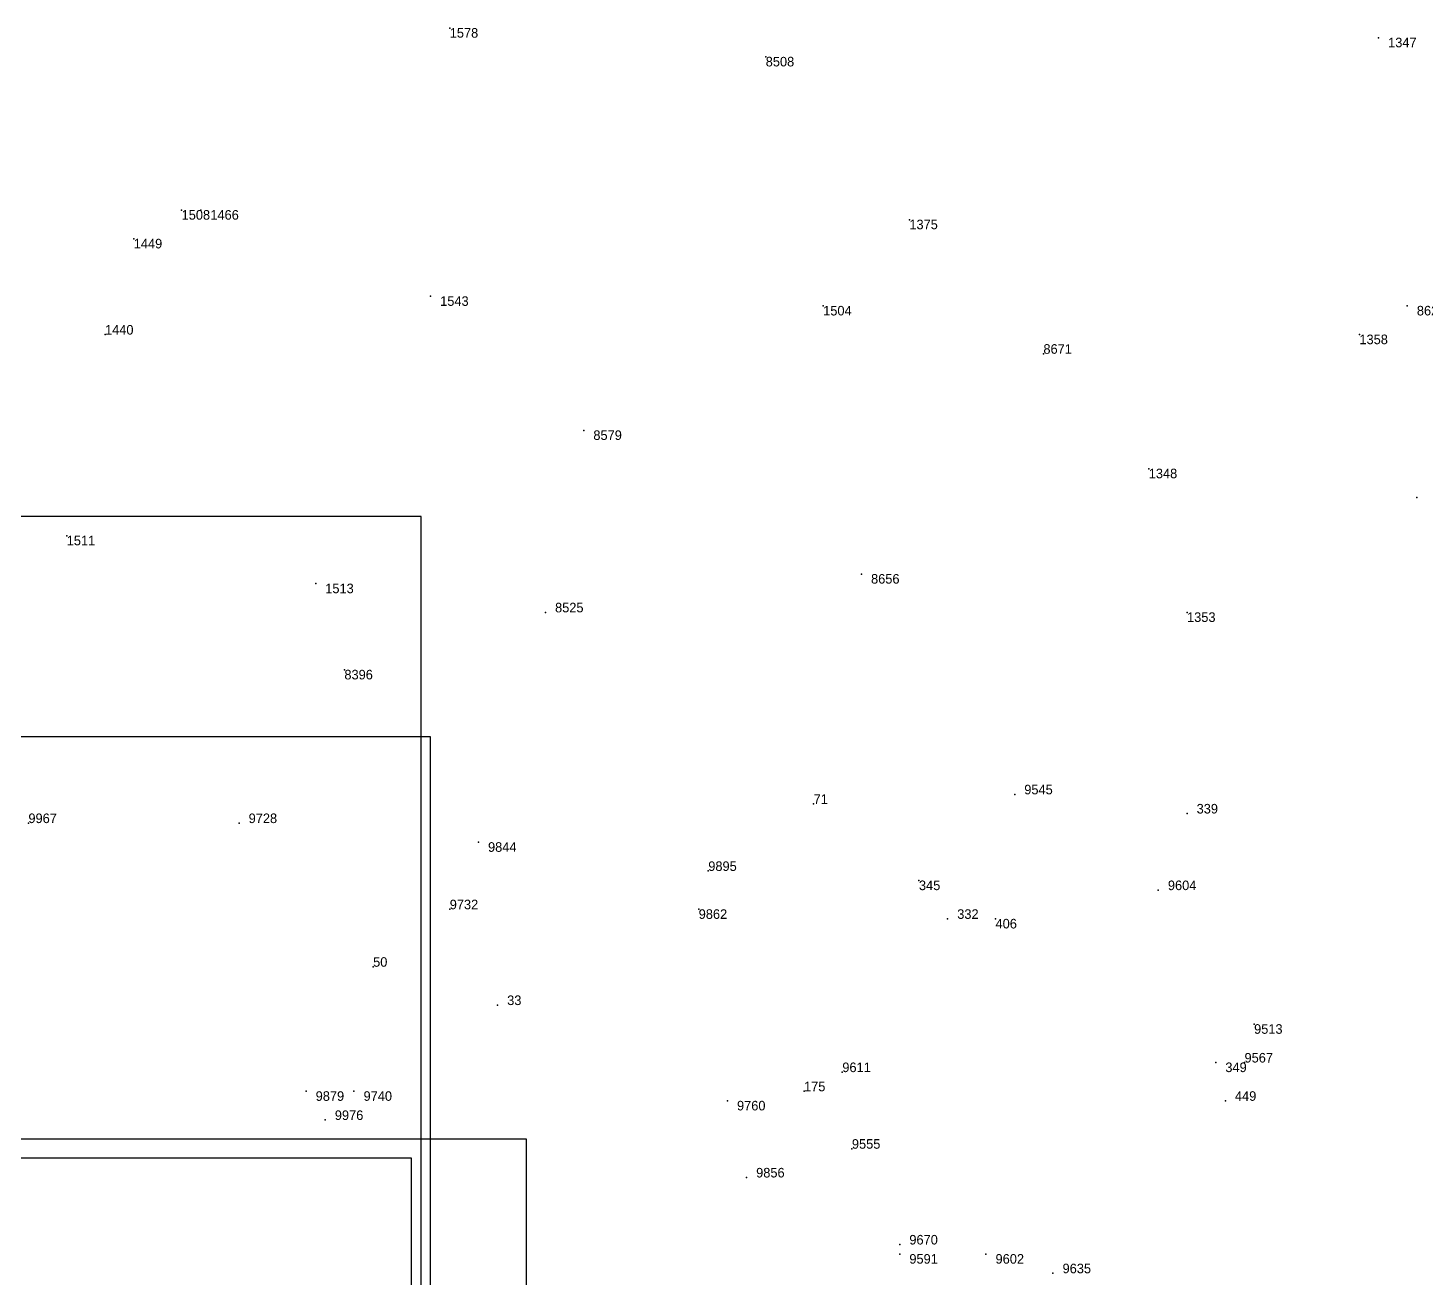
# Model space of a CAD drawing. Extents: x -0.07 to 1.1, y -0.07 to 1.1.
# Drawn here: x 0.169 to 0.315, y 0.1955 to 0.326 of the extents above; entities that cross this region are included whole.
import ezdxf

# ---------------------------------------------------------------- set-up
doc = ezdxf.new("R2010")
doc.units = 0
for name, color, linetype in [('Facilities', 3, 'CONTINUOUS'), ('Min_max_boxes', 1, 'CONTINUOUS'), ('Normals', 1, 'CONTINUOUS'), ('Source_points', 5, 'CONTINUOUS'), ('Text', 3, 'CONTINUOUS')]:
    doc.layers.add(name, color=color, linetype=linetype)

msp = doc.modelspace()

# ---------------------------------------------------------------- linework, layer by layer
at = {"layer": 'Facilities', "color": 3}
for p in [(0.213, 0.326), (0.31, 0.325), (0.246, 0.323, 1), (0.185, 0.307), (0.187, 0.307), (0.261, 0.306), (0.18, 0.304), (0.211, 0.298), (0.252, 0.297), (0.313, 0.297, 1), (0.177, 0.294), (0.308, 0.294), (0.275, 0.292, 1), (0.227, 0.284, 1), (0.286, 0.28), (0.314, 0.277, 1), (0.173, 0.273), (0.256, 0.269, 1), (0.199, 0.268), (0.223, 0.265, 1), (0.29, 0.265), (0.202, 0.259, 1), (0.272, 0.246, 1), (0.251, 0.245), (0.29, 0.244), (0.169, 0.243, 1), (0.191, 0.243, 1), (0.216, 0.241, 1), (0.24, 0.238, 1), (0.262, 0.237), (0.287, 0.236, 1), (0.213, 0.234, 1), (0.239, 0.234, 1), (0.265, 0.233), (0.27, 0.233), (0.205, 0.228), (0.218, 0.224), (0.297, 0.222, 1), (0.293, 0.218), (0.296, 0.218, 1), (0.254, 0.217, 1), (0.198, 0.215, 1), (0.203, 0.215, 1), (0.25, 0.215), (0.242, 0.214, 1), (0.294, 0.214), (0.2, 0.212, 1), (0.255, 0.209, 1), (0.244, 0.206, 1), (0.26, 0.199, 1), (0.26, 0.198, 1), (0.269, 0.198, 1), (0.276, 0.196, 1)]:
    msp.add_point(p, dxfattribs=at)
at = {"layer": 'Min_max_boxes', "color": 1}
for p, q in [((0.21, 0.275, 0.433), (0, 0.275, 0.433)), ((0.21, 0.275, 0.749), (0, 0.275, 0.749)), ((0.21, 0, 0.433), (0.21, 0.275, 0.433)), ((0.21, 0, 0.749), (0.21, 0.275, 0.749)), ((0.21, 0.275, 0.433), (0.21, 0.275, 0.749)), ((0.211, 0.252, 0.42), (0, 0.252, 0.42)), ((0.211, 0.252, 0.503), (0, 0.252, 0.503)), ((0.211, 0, 0.42), (0.211, 0.252, 0.42)), ((0.211, 0, 0.503), (0.211, 0.252, 0.503)), ((0.211, 0.252, 0.42), (0.211, 0.252, 0.503)), ((0.221, 0.21, 0.423), (0, 0.21, 0.423)), ((0.221, 0.21, 0.539), (0, 0.21, 0.539)), ((0.221, 0, 0.423), (0.221, 0.21, 0.423)), ((0.221, 0, 0.539), (0.221, 0.21, 0.539)), ((0.221, 0.21, 0.423), (0.221, 0.21, 0.539)), ((0.209, 0.208, 0.777), (0, 0.208, 0.777)), ((0.209, 0.208, 1), (0, 0.208, 1)), ((0.209, 0, 0.777), (0.209, 0.208, 0.777)), ((0.209, 0, 1), (0.209, 0.208, 1)), ((0.209, 0.208, 0.777), (0.209, 0.208, 1))]:
    msp.add_line(p, q, dxfattribs=at)
at = {"layer": 'Normals', "color": 1}
for p, q in [((0.213, 0.326), (0.213, 0.326, 0.1)), ((0.31, 0.325), (0.31, 0.325, 0.1)), ((0.246, 0.323, 1), (0.246, 0.323, 1.1)), ((0.185, 0.307), (0.185, 0.307, 0.1)), ((0.187, 0.307), (0.187, 0.307, 0.1)), ((0.261, 0.306), (0.261, 0.306, 0.1)), ((0.18, 0.304), (0.18, 0.304, 0.1)), ((0.211, 0.298), (0.211, 0.298, 0.1)), ((0.252, 0.297), (0.252, 0.297, 0.1)), ((0.313, 0.297, 1), (0.313, 0.297, 1.1)), ((0.177, 0.294), (0.177, 0.294, 0.1)), ((0.308, 0.294), (0.308, 0.294, 0.1)), ((0.275, 0.292, 1), (0.275, 0.292, 1.1)), ((0.227, 0.284, 1), (0.227, 0.284, 1.1)), ((0.286, 0.28), (0.286, 0.28, 0.1)), ((0.314, 0.277, 1), (0.314, 0.277, 1.1)), ((0.173, 0.273), (0.173, 0.273, 0.1)), ((0.256, 0.269, 1), (0.256, 0.269, 1.1)), ((0.199, 0.268), (0.199, 0.268, 0.1)), ((0.223, 0.265, 1), (0.223, 0.265, 1.1)), ((0.29, 0.265), (0.29, 0.265, 0.1)), ((0.202, 0.259, 1), (0.202, 0.259, 1.1)), ((0.272, 0.246, 1), (0.272, 0.246, 1.1)), ((0.251, 0.245), (0.251, 0.245, 0.1)), ((0.29, 0.244), (0.29, 0.244, 0.1)), ((0.169, 0.243, 1), (0.169, 0.243, 1.1)), ((0.191, 0.243, 1), (0.191, 0.243, 1.1)), ((0.216, 0.241, 1), (0.216, 0.241, 1.1)), ((0.24, 0.238, 1), (0.24, 0.238, 1.1)), ((0.262, 0.237), (0.262, 0.237, 0.1)), ((0.287, 0.236, 1), (0.287, 0.236, 1.1)), ((0.213, 0.234, 1), (0.213, 0.234, 1.1)), ((0.239, 0.234, 1), (0.239, 0.234, 1.1)), ((0.265, 0.233), (0.265, 0.233, 0.1)), ((0.27, 0.233), (0.27, 0.233, 0.1)), ((0.205, 0.228), (0.205, 0.228, 0.1)), ((0.218, 0.224), (0.218, 0.224, 0.1)), ((0.297, 0.222, 1), (0.297, 0.222, 1.1)), ((0.293, 0.218), (0.293, 0.218, 0.1)), ((0.296, 0.218, 1), (0.296, 0.218, 1.1)), ((0.254, 0.217, 1), (0.254, 0.217, 1.1)), ((0.198, 0.215, 1), (0.198, 0.215, 1.1)), ((0.203, 0.215, 1), (0.203, 0.215, 1.1)), ((0.25, 0.215), (0.25, 0.215, 0.1)), ((0.242, 0.214, 1), (0.242, 0.214, 1.1)), ((0.294, 0.214), (0.294, 0.214, 0.1)), ((0.2, 0.212, 1), (0.2, 0.212, 1.1)), ((0.255, 0.209, 1), (0.255, 0.209, 1.1)), ((0.244, 0.206, 1), (0.244, 0.206, 1.1)), ((0.26, 0.199, 1), (0.26, 0.199, 1.1)), ((0.26, 0.198, 1), (0.26, 0.198, 1.1)), ((0.269, 0.198, 1), (0.269, 0.198, 1.1)), ((0.276, 0.196, 1), (0.276, 0.196, 1.1))]:
    msp.add_line(p, q, dxfattribs=at)
at = {"layer": 'Source_points', "color": 5}
for p in [(0.213, 0.326), (0.31, 0.325), (0.246, 0.323, 1), (0.185, 0.307), (0.187, 0.307), (0.261, 0.306), (0.18, 0.304), (0.211, 0.298), (0.252, 0.297), (0.313, 0.297, 1), (0.177, 0.294), (0.308, 0.294), (0.275, 0.292, 1), (0.227, 0.284, 1), (0.286, 0.28), (0.314, 0.277, 1), (0.173, 0.273), (0.256, 0.269, 1), (0.199, 0.268), (0.223, 0.265, 1), (0.29, 0.265), (0.202, 0.259, 1), (0.272, 0.246, 1), (0.251, 0.245), (0.29, 0.244), (0.169, 0.243, 1), (0.191, 0.243, 1), (0.216, 0.241, 1), (0.24, 0.238, 1), (0.262, 0.237), (0.287, 0.236, 1), (0.213, 0.234, 1), (0.239, 0.234, 1), (0.265, 0.233), (0.27, 0.233), (0.205, 0.228), (0.218, 0.224), (0.297, 0.222, 1), (0.293, 0.218), (0.296, 0.218, 1), (0.254, 0.217, 1), (0.198, 0.215, 1), (0.203, 0.215, 1), (0.25, 0.215), (0.242, 0.214, 1), (0.294, 0.214), (0.2, 0.212, 1), (0.255, 0.209, 1), (0.244, 0.206, 1), (0.26, 0.199, 1), (0.26, 0.198, 1), (0.269, 0.198, 1), (0.276, 0.196, 1)]:
    msp.add_point(p, dxfattribs=at)

# ---------------------------------------------------------------- texts
at = {"layer": 'Text', "color": 3}
for s, p in [('1578', (0.213, 0.325)), ('1347', (0.311, 0.324)), ('8508', (0.246, 0.322, 1)), ('1508', (0.185, 0.306)), ('1466', (0.188, 0.306)), ('1375', (0.261, 0.305)), ('1449', (0.18, 0.303)), ('1543', (0.212, 0.297)), ('1504', (0.252, 0.296)), ('8625', (0.314, 0.296, 1)), ('1440', (0.177, 0.294)), ('1358', (0.308, 0.293)), ('8671', (0.275, 0.292, 1)), ('8579', (0.228, 0.283, 1)), ('1348', (0.286, 0.279)), ('1511', (0.173, 0.272)), ('8656', (0.257, 0.268, 1)), ('1513', (0.2, 0.267)), ('8525', (0.224, 0.265, 1)), ('1353', (0.29, 0.264)), ('8396', (0.202, 0.258, 1)), ('9545', (0.273, 0.246, 1)), ('71', (0.251, 0.245)), ('9967', (0.169, 0.243, 1)), ('9728', (0.192, 0.243, 1)), ('339', (0.291, 0.244)), ('9844', (0.217, 0.24, 1)), ('9895', (0.24, 0.238, 1)), ('345', (0.262, 0.236)), ('9604', (0.288, 0.236, 1)), ('9732', (0.213, 0.234, 1)), ('9862', (0.239, 0.233, 1)), ('332', (0.266, 0.233)), ('406', (0.27, 0.232)), ('50', (0.205, 0.228)), ('33', (0.219, 0.224)), ('9513', (0.297, 0.221, 1)), ('9567', (0.296, 0.218, 1)), ('9611', (0.254, 0.217, 1)), ('349', (0.294, 0.217)), ('9879', (0.199, 0.214, 1)), ('9740', (0.204, 0.214, 1)), ('175', (0.25, 0.215)), ('449', (0.295, 0.214)), ('9760', (0.243, 0.213, 1)), ('9976', (0.201, 0.212, 1)), ('9555', (0.255, 0.209, 1)), ('9856', (0.245, 0.206, 1)), ('9670', (0.261, 0.199, 1)), ('9591', (0.261, 0.197, 1)), ('9602', (0.27, 0.197, 1)), ('9635', (0.277, 0.196, 1))]:
    msp.add_text(s, height=0.001, dxfattribs=at).set_placement(p)

doc.saveas('drawing.dxf')
